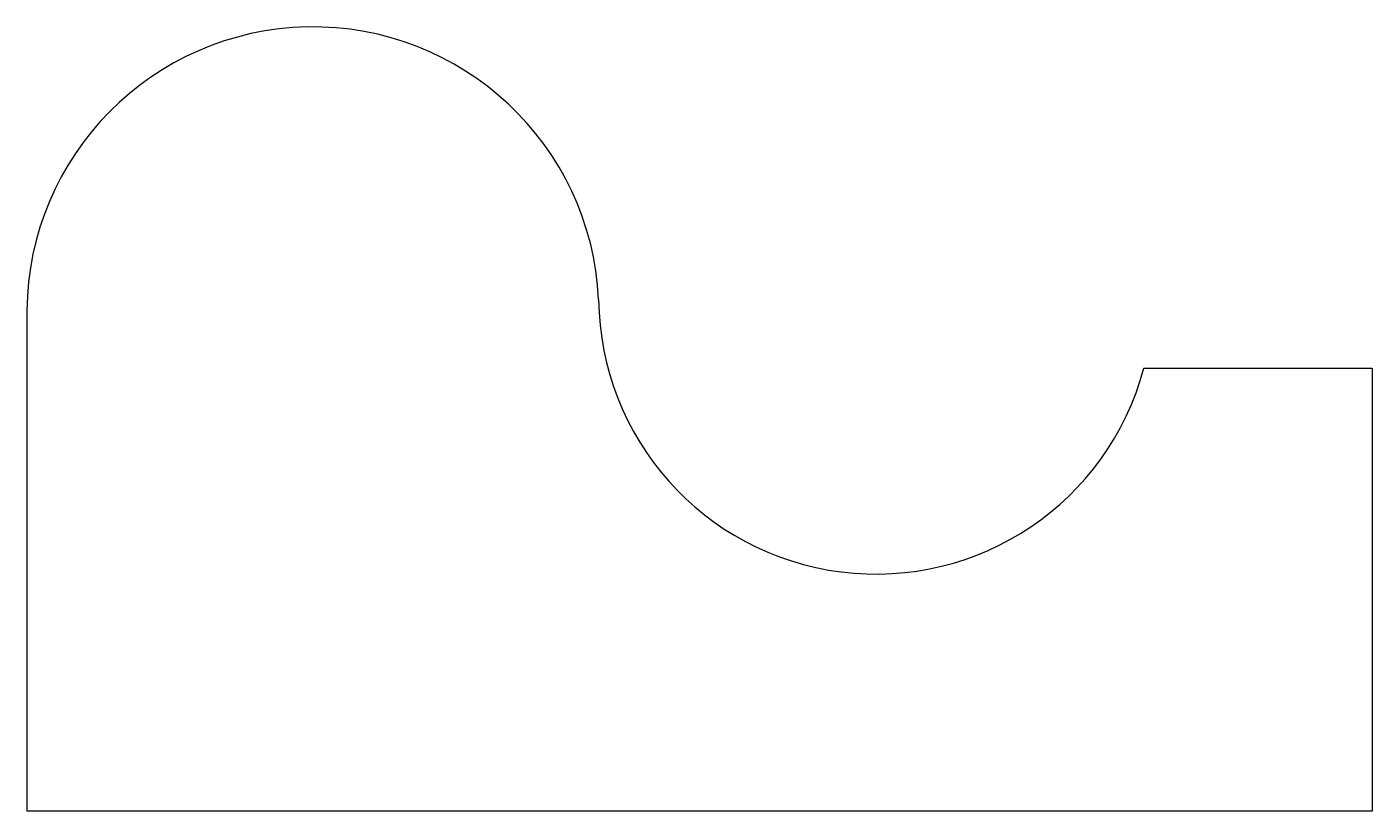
# Model space of a CAD drawing. Header units: millimetres. Extents: x 1003 to 2466, y 319 to 1172.
import ezdxf

# ---------------------------------------------------------------- set-up
doc = ezdxf.new("R2010")
doc.units = ezdxf.units.MM

msp = doc.modelspace()

# ---------------------------------------------------------------- linework, layer by layer
for p, q in [((1002.6, 863.3), (1002.6, 318.7)), ((2217.9, 800.6), (2466.3, 800.6)), ((2466.3, 800.6), (2466.3, 318.7)), ((2466.3, 318.7), (1002.6, 318.7))]:
    msp.add_line(p, q)
for centre, radius, start, end in [((1313.8, 860.8), 311.2, 2.6821, 179.5369), ((1926.4, 878.3), 301.7, 180.572, 345.0729)]:
    msp.add_arc(centre, radius, start, end)

doc.saveas('drawing.dxf')
